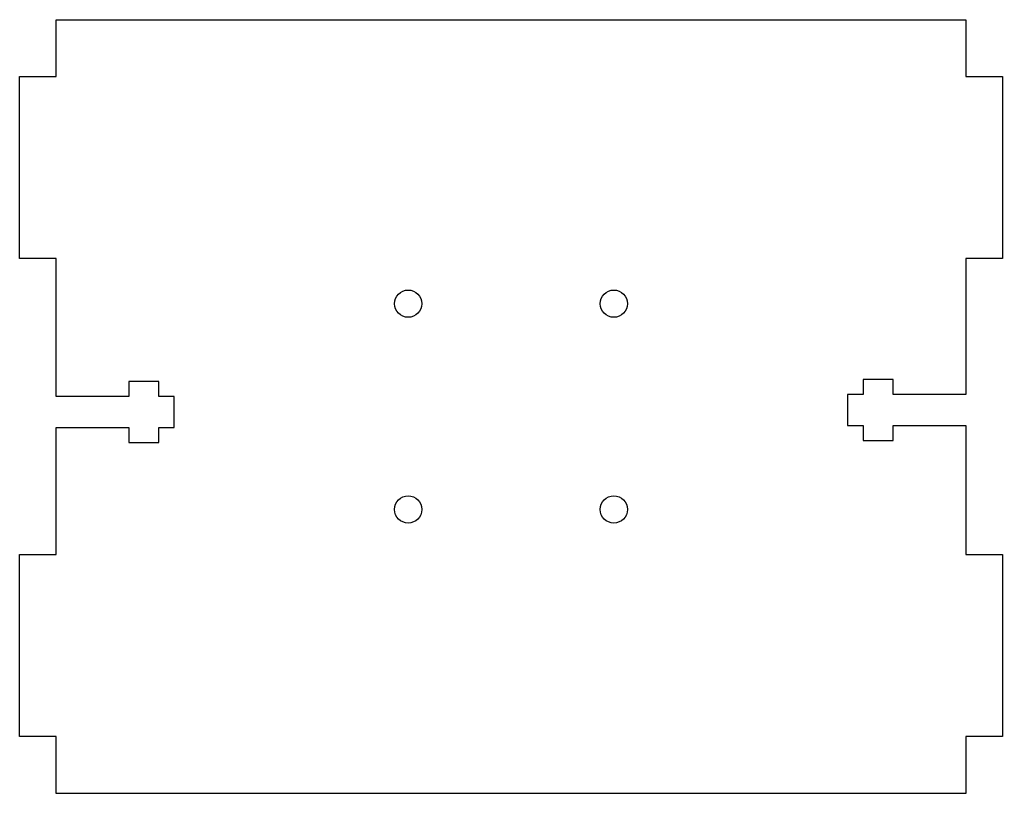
# Model space of a CAD drawing. Header units: millimetres. Extents: x -59 to 49, y -45 to 40.
import ezdxf

# ---------------------------------------------------------------- set-up
doc = ezdxf.new("R2010")
doc.units = ezdxf.units.MM
doc.layers.get('0').update_dxf_attribs({"linetype": 'CONTINUOUS'})

msp = doc.modelspace()

# ---------------------------------------------------------------- linework, layer by layer
msp.add_lwpolyline([(45.22, -1.11), (37.22, -1.11), (37.22, 0.54), (33.92, 0.54), (33.92, -1.11), (32.22, -1.11), (32.22, -4.51), (33.92, -4.51), (33.92, -6.16), (37.22, -6.16), (37.22, -4.51), (45.22, -4.51), (45.22, -18.67), (49.22, -18.67), (49.22, -38.67), (45.22, -38.67), (45.22, -44.92), (-54.78, -44.92), (-54.78, -38.67), (-58.78, -38.67), (-58.78, -18.67), (-54.78, -18.67), (-54.78, -4.71), (-46.78, -4.71), (-46.78, -6.36), (-43.48, -6.36), (-43.48, -4.71), (-41.78, -4.71), (-41.78, -1.31), (-43.48, -1.31), (-43.48, 0.34), (-46.78, 0.34), (-46.78, -1.31), (-54.78, -1.31), (-54.78, 13.83), (-58.78, 13.83), (-58.78, 33.83), (-54.78, 33.83), (-54.78, 40.08), (45.22, 40.08), (45.22, 33.83), (49.22, 33.83), (49.22, 13.83), (45.22, 13.83)], close=True)
for centre in [(-16.08, 8.88), (6.52, 8.88), (-16.08, -13.72), (6.52, -13.72)]:
    msp.add_circle(centre, 1.5)

doc.saveas('drawing.dxf')
